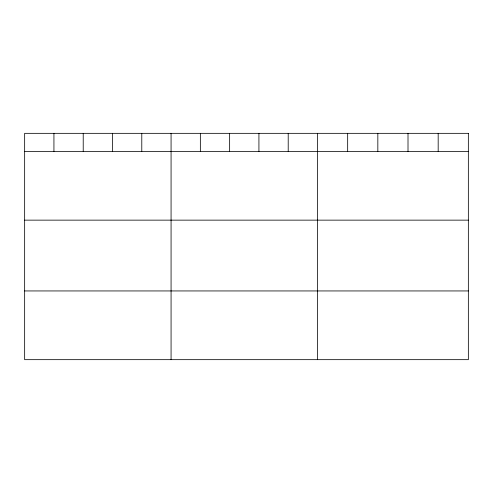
<?xml version="1.0" encoding="UTF-8"?>
<svg xmlns="http://www.w3.org/2000/svg" width="493" height="493" viewBox="0 0 493 493"><rect width="100%" height="100%" fill="white"/><g stroke="black" fill="none" stroke-linecap="round" stroke-linejoin="round"><path stroke-width="0.74" d="M24.65 151.425L468.35 151.425M24.65 220.143L468.35 220.143M24.65 290.944L468.35 290.944M438.178 133.338L438.178 151.425M408.007 133.338L408.007 151.425M377.835 133.338L377.835 151.425M347.664 133.338L347.664 151.425M317.492 133.338L317.492 359.662M288.208 133.338L288.208 151.425M258.924 133.338L258.924 151.425M229.639 133.338L229.639 151.425M200.355 133.338L200.355 151.425M171.071 133.338L171.071 359.662M141.787 133.338L141.787 151.425M112.503 133.338L112.503 151.425M83.218 133.338L83.218 151.425M53.934 133.338L53.934 151.425M468.35 133.338L24.65 133.338L24.65 359.662L468.35 359.662L468.35 133.338"/></g></svg>
